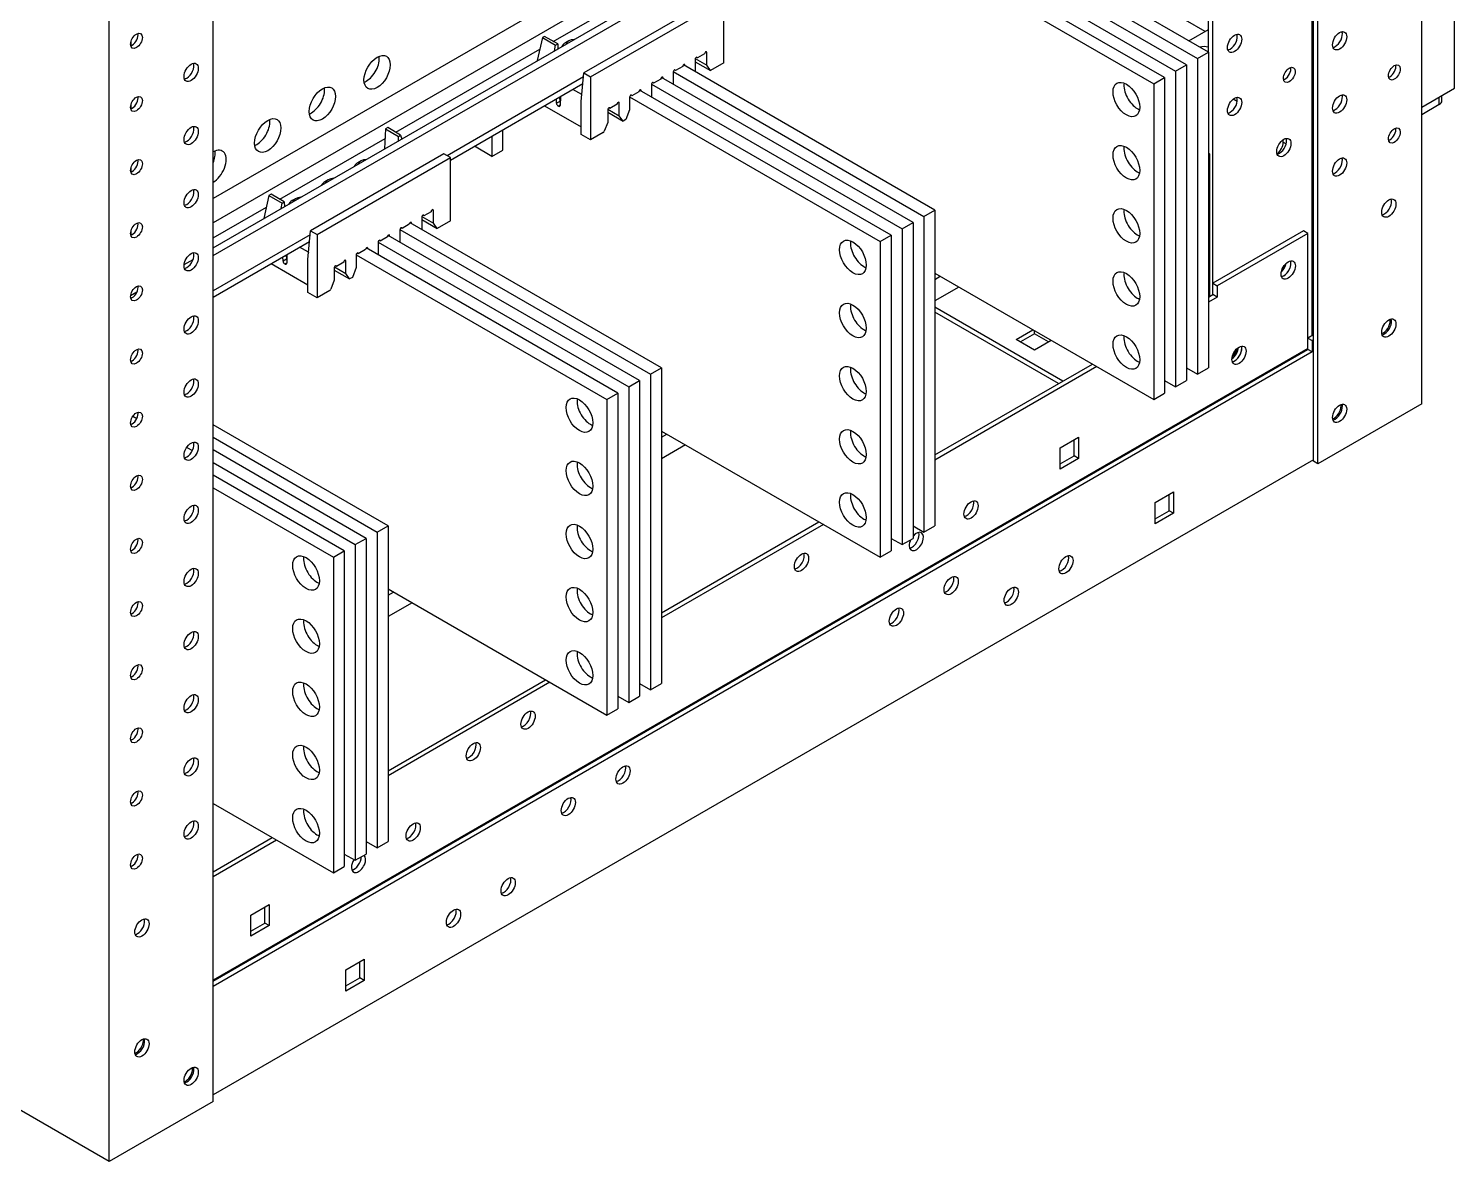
# Model space of a CAD drawing. Header units: millimetres. Extents: x -116965 to 323937, y 291661 to 566926.
# Drawn here: x -20291.6 to -20061.2, y 325105.5 to 325288.6 of the extents above; entities that cross this region are included whole.
import ezdxf

# ---------------------------------------------------------------- set-up
doc = ezdxf.new("R2010")
doc.units = ezdxf.units.MM
doc.layers.add('ALPHA', color=255, linetype='Continuous')

msp = doc.modelspace()

# ---------------------------------------------------------------- linework, layer by layer
at = {"layer": 'ALPHA'}
for p, q in [((-20066.474493, 325227.961634), (-20066.474493, 325697.447168)), ((-20083.975386, 325218.673986), (-20083.975386, 325688.15952)), ((-20083.268279, 325218.265737), (-20083.268279, 325687.751271)), ((-20261.812742, 325115.183044), (-20261.812742, 325584.668578)), ((-20278.606528, 325105.487147), (-20278.606528, 325574.972681)), ((-20084.152163, 325239.025163), (-20084.152163, 325505.876658)), ((-20100.945949, 325284.810209), (-20100.945949, 325443.210545)), ((-20100.238842, 325245.618373), (-20100.238842, 325443.618794)), ((-20061.171192, 325278.99267), (-20061.171192, 325357.784591)), ((-20138.422608, 325332.371134), (-20261.812742, 325261.131808)), ((-20261.812742, 325253.161051), (-20136.474866, 325325.552475)), ((-20143.901305, 325325.347534), (-20261.812742, 325257.245401)), ((-20261.812742, 325251.936073), (-20135.414004, 325324.940219)), ((-20143.239956, 325307.187424), (-20102.713716, 325283.789588)), ((-20100.945949, 325284.810209), (-20141.607234, 325308.286013)), ((-20101.476279, 325288.178257), (-20135.962413, 325308.088835)), ((-20146.774817, 325305.145793), (-20106.24925, 325281.748346)), ((-20104.481483, 325282.768967), (-20145.142095, 325306.244383)), ((-20150.309677, 325303.104163), (-20109.784784, 325279.707105)), ((-20108.017017, 325280.727726), (-20148.676956, 325304.202752)), ((-20206.820746, 325286.557416), (-20189.827799, 325296.372036)), ((-20180.306127, 325293.908412), (-20201.868776, 325281.454468)), ((-20200.807914, 325280.842213), (-20179.245265, 325293.296157)), ((-20179.245265, 325283.089949), (-20179.245265, 325293.296157)), ((-20104.127929, 325286.647326), (-20100.945949, 325288.484443)), ((-20275.070994, 325285.870307), (-20275.070994, 325286.553349)), ((-20208.588041, 325287.169206), (-20209.422624, 325283.446067)), ((-20208.234555, 325287.373369), (-20208.588041, 325287.169206)), ((-20208.588041, 325287.169206), (-20206.466317, 325285.944694)), ((-20206.112831, 325286.148857), (-20208.234555, 325287.373369)), ((-20206.600219, 325285.05016), (-20206.466317, 325285.944694)), ((-20206.466317, 325285.944694), (-20206.112831, 325286.148857)), ((-20206.112831, 325286.148857), (-20206.083337, 325285.348695)), ((-20204.310651, 325286.639066), (-20204.840981, 325286.33288)), ((-20096.396397, 325287.694875), (-20096.303113, 325287.641018)), ((-20232.271742, 325271.857679), (-20209.008416, 325285.293884)), ((-20183.893606, 325283.671192), (-20183.893606, 325281.669025)), ((-20183.872209, 325283.780905), (-20182.02013, 325282.712014)), ((-20183.54012, 325283.875355), (-20183.716897, 325283.977378)), ((-20182.373616, 325284.549093), (-20183.54012, 325283.875355)), ((-20182.196907, 325284.855279), (-20182.02013, 325284.753256)), ((-20182.02013, 325282.712014), (-20182.02013, 325284.753256)), ((-20102.713716, 325283.789588), (-20100.945949, 325284.810209)), ((-20102.713716, 325283.789588), (-20102.713716, 325232.758552)), ((-20100.945949, 325284.810209), (-20100.945949, 325233.779172)), ((-20209.422624, 325283.446067), (-20209.42365, 325283.41943)), ((-20209.400069, 325283.43305), (-20209.422624, 325283.446067)), ((-20202.314781, 325276.812892), (-20201.868776, 325281.454468)), ((-20201.868776, 325281.454468), (-20200.807914, 325280.842213)), ((-20187.428467, 325281.629562), (-20187.428467, 325279.627394)), ((-20187.425713, 325281.667046), (-20146.90789, 325258.27407)), ((-20187.074981, 325281.833725), (-20187.251758, 325281.935748)), ((-20185.908477, 325282.507463), (-20187.074981, 325281.833725)), ((-20145.140123, 325259.29469), (-20185.792992, 325282.765635)), ((-20185.731768, 325282.813649), (-20185.554991, 325282.711626)), ((-20185.554991, 325282.628225), (-20185.554991, 325282.711626)), ((-20183.893606, 325283.275482), (-20181.407875, 325281.84089)), ((-20181.407875, 325281.84089), (-20182.02013, 325282.712014)), ((-20179.245265, 325283.089949), (-20181.407875, 325281.84089)), ((-20106.24925, 325281.748346), (-20104.481483, 325282.768967)), ((-20106.24925, 325281.748346), (-20106.24925, 325230.71731)), ((-20104.481483, 325282.768967), (-20104.481483, 325231.737931)), ((-20201.93104, 325280.806484), (-20223.961857, 325268.082141)), ((-20223.431022, 325267.37426), (-20202.034248, 325279.732399)), ((-20200.807914, 325280.842213), (-20200.807914, 325270.636005)), ((-20190.963328, 325279.587932), (-20190.963328, 325277.585764)), ((-20190.960574, 325279.625416), (-20150.443424, 325256.232828)), ((-20190.609841, 325279.792095), (-20190.786618, 325279.894118)), ((-20189.443338, 325280.465833), (-20190.609841, 325279.792095)), ((-20148.675657, 325257.253449), (-20189.327852, 325280.724005)), ((-20189.266628, 325280.772019), (-20189.089851, 325280.669996)), ((-20189.089851, 325280.586595), (-20189.089851, 325280.669996)), ((-20109.784784, 325279.707105), (-20108.017017, 325280.727726)), ((-20109.784784, 325279.707105), (-20109.784784, 325228.676069)), ((-20108.017017, 325280.727726), (-20108.017017, 325229.696689)), ((-20066.474493, 325275.930808), (-20061.171192, 325278.99267)), ((-20206.300469, 325276.548069), (-20206.326465, 325277.253342)), ((-20205.77024, 325276.854313), (-20206.300469, 325276.548069)), ((-20205.796236, 325277.559587), (-20205.77024, 325276.854313)), ((-20205.782268, 325277.180624), (-20205.693679, 325277.129497)), ((-20205.678343, 325277.627679), (-20205.72178, 325276.216704)), ((-20202.209527, 325277.976658), (-20203.64237, 325278.803596)), ((-20202.314338, 325276.812636), (-20202.314781, 325276.812892)), ((-20202.314338, 325271.505409), (-20202.314338, 325276.812636)), ((-20202.202569, 325277.980677), (-20202.209527, 325277.976658)), ((-20196.336349, 325276.688759), (-20196.159573, 325276.586735)), ((-20196.159573, 325274.545494), (-20196.159573, 325276.586735)), ((-20194.498188, 325277.546301), (-20194.498188, 325275.50506)), ((-20194.495434, 325277.583785), (-20153.978958, 325254.191587)), ((-20194.144702, 325277.750465), (-20194.321479, 325277.852488)), ((-20192.978198, 325278.424202), (-20194.144702, 325277.750465)), ((-20152.211191, 325255.212208), (-20192.862713, 325278.682375)), ((-20192.801489, 325278.730389), (-20192.624712, 325278.628365)), ((-20192.624712, 325278.544965), (-20192.624712, 325278.628365)), ((-20096.286679, 325276.81295), (-20096.943161, 325277.19197)), ((-20063.646066, 325276.339057), (-20063.646066, 325277.563801)), ((-20063.206726, 325276.951429), (-20063.206726, 325277.817454)), ((-20275.070994, 325275.6641), (-20275.070994, 325276.347141)), ((-20208.238564, 325276.148971), (-20202.314338, 325272.72992)), ((-20206.035504, 325276.102263), (-20205.719688, 325276.284669)), ((-20205.986834, 325276.074174), (-20206.035504, 325276.102263)), ((-20205.721449, 325276.227453), (-20205.986834, 325276.074174)), ((-20198.033049, 325275.504671), (-20198.033049, 325273.46343)), ((-20198.033049, 325275.108961), (-20195.547317, 325273.67437)), ((-20198.011651, 325275.614385), (-20196.159573, 325274.545494)), ((-20197.679563, 325275.708834), (-20197.856339, 325275.810858)), ((-20196.513059, 325276.382572), (-20197.679563, 325275.708834)), ((-20195.547317, 325273.67437), (-20196.159573, 325274.545494)), ((-20194.498188, 325275.50506), (-20195.110444, 325273.926694)), ((-20063.646066, 325276.339057), (-20066.474493, 325274.706063)), ((-20233.935506, 325272.409718), (-20234.09788, 325269.16833)), ((-20233.58202, 325272.613881), (-20233.935506, 325272.409718)), ((-20233.935506, 325272.409718), (-20231.84968, 325271.205924)), ((-20231.496194, 325271.410087), (-20233.58202, 325272.613881)), ((-20214.966917, 325268.990587), (-20214.966917, 325272.262875)), ((-20198.033049, 325273.46343), (-20198.594283, 325272.016595)), ((-20195.110444, 325273.926694), (-20195.547317, 325273.67437)), ((-20251.006502, 325261.03704), (-20234.013556, 325270.851659)), ((-20231.84968, 325271.205924), (-20231.496194, 325271.410087)), ((-20231.827933, 325270.479384), (-20231.84968, 325271.205924)), ((-20231.496194, 325271.410087), (-20231.32548, 325270.769586)), ((-20216.734684, 325271.241865), (-20216.734684, 325267.969967)), ((-20200.807914, 325270.636005), (-20202.314338, 325271.505409)), ((-20198.747347, 325271.826128), (-20200.807914, 325270.636005)), ((-20088.836745, 325270.266363), (-20088.836745, 325270.67068)), ((-20088.836745, 325270.266363), (-20088.370367, 325269.997099)), ((-20224.491884, 325268.388035), (-20246.054533, 325255.934092)), ((-20244.993671, 325255.321836), (-20223.431022, 325267.77578)), ((-20223.431022, 325267.77578), (-20224.491884, 325268.388035)), ((-20223.431022, 325257.569572), (-20223.431022, 325267.77578)), ((-20216.734684, 325267.969967), (-20219.567692, 325269.605604)), ((-20216.734684, 325267.969967), (-20214.966917, 325268.990587)), ((-20100.769172, 325268.378215), (-20100.945949, 325268.480277)), ((-20100.769172, 325268.378215), (-20100.769172, 325245.312186)), ((-20275.070994, 325265.457892), (-20275.070994, 325266.140934)), ((-20237.891826, 325267.24358), (-20238.422156, 325266.937393)), ((-20243.194117, 325264.181134), (-20243.724447, 325263.874948)), ((-20252.773798, 325261.648829), (-20253.608381, 325257.92569)), ((-20252.420312, 325261.852992), (-20252.773798, 325261.648829)), ((-20252.773798, 325261.648829), (-20250.652074, 325260.424317)), ((-20250.298588, 325260.62848), (-20252.420312, 325261.852992)), ((-20250.652074, 325260.424317), (-20250.298588, 325260.62848)), ((-20250.298588, 325260.62848), (-20250.269094, 325259.828318)), ((-20248.496408, 325261.118689), (-20249.026738, 325260.812503)), ((-20261.812742, 325254.795678), (-20253.194172, 325259.773507)), ((-20250.785975, 325259.529783), (-20250.652074, 325260.424317)), ((-20228.079363, 325258.150815), (-20228.079363, 325256.148647)), ((-20228.057966, 325258.260529), (-20226.205887, 325257.191638)), ((-20227.725877, 325258.354978), (-20227.902654, 325258.457001)), ((-20226.559373, 325259.028716), (-20227.725877, 325258.354978)), ((-20226.382664, 325259.334902), (-20226.205887, 325259.232879)), ((-20226.205887, 325257.191638), (-20226.205887, 325259.232879)), ((-20146.90789, 325258.27407), (-20145.140123, 325259.29469)), ((-20146.90789, 325258.27407), (-20146.90789, 325207.243033)), ((-20145.140123, 325259.29469), (-20145.140123, 325208.263654)), ((-20275.070994, 325255.251685), (-20275.070994, 325255.934727)), ((-20253.608381, 325257.92569), (-20253.609406, 325257.899053)), ((-20253.585826, 325257.912673), (-20253.608381, 325257.92569)), ((-20246.500537, 325251.292515), (-20246.054533, 325255.934092)), ((-20246.054533, 325255.934092), (-20244.993671, 325255.321836)), ((-20231.614224, 325256.109185), (-20231.614224, 325254.107017)), ((-20231.61147, 325256.146668), (-20191.102064, 325232.758552)), ((-20231.260738, 325256.313348), (-20231.437514, 325256.415371)), ((-20230.094234, 325256.987086), (-20231.260738, 325256.313348)), ((-20189.334297, 325233.779172), (-20229.978749, 325257.245258)), ((-20229.917524, 325257.293272), (-20229.740748, 325257.191249)), ((-20229.740748, 325257.107848), (-20229.740748, 325257.191249)), ((-20228.079363, 325257.755105), (-20225.593631, 325256.320513)), ((-20225.593631, 325256.320513), (-20226.205887, 325257.191638)), ((-20223.431022, 325257.569572), (-20225.593631, 325256.320513)), ((-20150.443424, 325256.232828), (-20148.675657, 325257.253449)), ((-20150.443424, 325256.232828), (-20150.443424, 325205.201792)), ((-20148.675657, 325257.253449), (-20148.675657, 325206.222413)), ((-20085.566376, 325255.926642), (-20100.238842, 325247.45549)), ((-20084.85927, 325255.518394), (-20085.566376, 325255.926642)), ((-20246.116797, 325255.286107), (-20261.812742, 325246.220597)), ((-20261.812742, 325245.206122), (-20246.220005, 325254.212022)), ((-20244.993671, 325255.321836), (-20244.993671, 325245.115628)), ((-20235.149084, 325254.067555), (-20235.149084, 325252.065386)), ((-20235.14633, 325254.105038), (-20194.637597, 325230.71731)), ((-20234.795598, 325254.271718), (-20234.972375, 325254.373741)), ((-20233.629094, 325254.945456), (-20234.795598, 325254.271718)), ((-20192.86983, 325231.737931), (-20233.51361, 325255.203628)), ((-20233.452385, 325255.251642), (-20233.275608, 325255.149619)), ((-20233.275608, 325255.066217), (-20233.275608, 325255.149619)), ((-20153.978958, 325254.191587), (-20152.211191, 325255.212208)), ((-20153.978958, 325254.191587), (-20153.978958, 325203.160551)), ((-20152.211191, 325255.212208), (-20152.211191, 325204.181171)), ((-20084.85927, 325255.518394), (-20099.531735, 325247.047242)), ((-20084.85927, 325238.616915), (-20084.85927, 325255.518394)), ((-20266.485079, 325250.462448), (-20265.040878, 325251.296576)), ((-20250.486226, 325251.027692), (-20250.512222, 325251.732965)), ((-20249.955997, 325251.333937), (-20250.486226, 325251.027692)), ((-20249.981993, 325252.03921), (-20249.955997, 325251.333937)), ((-20249.968025, 325251.660248), (-20249.879436, 325251.60912)), ((-20249.864099, 325252.107302), (-20249.907537, 325250.696327)), ((-20246.395284, 325252.456281), (-20247.828127, 325253.283219)), ((-20246.500095, 325251.29226), (-20246.500537, 325251.292515)), ((-20246.500095, 325245.985032), (-20246.500095, 325251.29226)), ((-20246.388326, 325252.4603), (-20246.395284, 325252.456281)), ((-20238.683945, 325252.025925), (-20238.683945, 325249.984683)), ((-20238.681191, 325252.063408), (-20198.173131, 325228.676069)), ((-20238.330459, 325252.230088), (-20238.507235, 325252.332111)), ((-20237.163955, 325252.903826), (-20238.330459, 325252.230088)), ((-20196.405364, 325229.696689), (-20237.04847, 325253.161997)), ((-20236.987245, 325253.210012), (-20236.810469, 325253.107989)), ((-20236.810469, 325253.024587), (-20236.810469, 325253.107989)), ((-20252.424321, 325250.628594), (-20246.500095, 325247.209543)), ((-20250.221261, 325250.581886), (-20249.905444, 325250.764292)), ((-20250.172591, 325250.553797), (-20250.221261, 325250.581886)), ((-20249.907206, 325250.707076), (-20250.172591, 325250.553797)), ((-20242.218805, 325249.984294), (-20242.218805, 325247.943053)), ((-20242.218805, 325249.588584), (-20239.733073, 325248.153993)), ((-20242.197408, 325250.094008), (-20240.345329, 325249.025117)), ((-20241.865319, 325250.188458), (-20242.042096, 325250.290481)), ((-20240.698815, 325250.862195), (-20241.865319, 325250.188458)), ((-20240.522106, 325251.168382), (-20240.345329, 325251.066358)), ((-20240.345329, 325249.025117), (-20240.345329, 325251.066358)), ((-20239.733073, 325248.153993), (-20240.345329, 325249.025117)), ((-20238.683945, 325249.984683), (-20239.296201, 325248.406318)), ((-20145.140123, 325249.088483), (-20109.784784, 325228.676069)), ((-20088.419241, 325250.633523), (-20088.370367, 325250.605306)), ((-20242.218805, 325247.943053), (-20242.78004, 325246.496218)), ((-20239.296201, 325248.406318), (-20239.733073, 325248.153993)), ((-20145.140123, 325248.082793), (-20144.269335, 325248.585734)), ((-20141.265208, 325246.8513), (-20145.140123, 325244.613265)), ((-20100.238842, 325247.45549), (-20099.531735, 325247.047242)), ((-20100.238842, 325245.618373), (-20100.238842, 325247.45549)), ((-20099.531735, 325247.047242), (-20099.531735, 325245.210124)), ((-20275.127221, 325245.471005), (-20274.107903, 325246.059732)), ((-20244.993671, 325245.115628), (-20246.500095, 325245.985032)), ((-20242.933104, 325246.305751), (-20244.993671, 325245.115628)), ((-20100.945949, 325245.210124), (-20100.238842, 325245.618373)), ((-20099.531735, 325245.210124), (-20100.945949, 325244.393628)), ((-20099.531735, 325245.210124), (-20100.238842, 325245.618373)), ((-20124.457249, 325231.635869), (-20145.140123, 325243.577131)), ((-20125.164356, 325231.22762), (-20145.140123, 325242.760635)), ((-20132.023292, 325238.371966), (-20129.300931, 325239.943721)), ((-20129.053443, 325239.270112), (-20129.053443, 325239.800835)), ((-20129.053443, 325236.657323), (-20132.023292, 325238.371966)), ((-20129.053443, 325239.270112), (-20131.316185, 325237.963717)), ((-20126.790702, 325237.963717), (-20129.053443, 325239.270112)), ((-20126.331082, 325238.229079), (-20129.053443, 325236.657323)), ((-20083.975386, 325239.127225), (-20084.894625, 325238.596502)), ((-20084.894625, 325238.596502), (-20084.187518, 325238.188254)), ((-20084.894625, 325236.759385), (-20084.894625, 325238.596502)), ((-20083.975386, 325238.310728), (-20084.187518, 325238.188254)), ((-20084.187518, 325238.188254), (-20084.187518, 325236.351137)), ((-20084.894625, 325236.922684), (-20261.812742, 325134.778962)), ((-20261.812742, 325134.615663), (-20084.894625, 325236.759385)), ((-20084.187518, 325236.351137), (-20261.812742, 325133.799166)), ((-20084.187518, 325236.351137), (-20084.894625, 325236.759385)), ((-20191.102064, 325232.758552), (-20189.334297, 325233.779172)), ((-20189.334297, 325233.779172), (-20189.334297, 325182.748136)), ((-20145.140123, 325219.694606), (-20119.684279, 325234.391545)), ((-20118.977172, 325233.983296), (-20145.140123, 325218.87811)), ((-20104.481483, 325233.779172), (-20102.713716, 325232.758552)), ((-20102.713716, 325232.758552), (-20100.945949, 325233.779172)), ((-20194.637597, 325230.71731), (-20192.86983, 325231.737931)), ((-20194.637597, 325230.71731), (-20194.637597, 325179.686274)), ((-20192.86983, 325231.737931), (-20192.86983, 325180.706895)), ((-20191.102064, 325232.758552), (-20191.102064, 325181.727515)), ((-20108.017017, 325231.737931), (-20106.24925, 325230.71731)), ((-20106.24925, 325230.71731), (-20104.481483, 325231.737931)), ((-20198.173131, 325228.676069), (-20196.405364, 325229.696689)), ((-20198.173131, 325228.676069), (-20198.173131, 325177.645032)), ((-20196.405364, 325229.696689), (-20196.405364, 325178.665653)), ((-20109.784784, 325228.676069), (-20108.017017, 325229.696689)), ((-20274.76791, 325225.949531), (-20274.136641, 325225.585068)), ((-20066.474493, 325227.961634), (-20083.268279, 325218.265737)), ((-20233.52847, 325208.263654), (-20261.812742, 325224.593586)), ((-20189.334297, 325223.572965), (-20153.978958, 325203.160551)), ((-20261.812742, 325222.552344), (-20235.296237, 325207.243033)), ((-20189.334297, 325222.557554), (-20188.455092, 325223.065356)), ((-20185.450966, 325221.330923), (-20189.334297, 325219.088027)), ((-20124.881513, 325220.858114), (-20121.911665, 325222.572757)), ((-20122.618772, 325219.551719), (-20122.618772, 325222.164508)), ((-20121.911665, 325222.572757), (-20121.911665, 325219.143471)), ((-20266.067565, 325220.926385), (-20265.159316, 325220.402007)), ((-20237.064004, 325206.222413), (-20261.812742, 325220.511103)), ((-20124.881513, 325217.428828), (-20124.881513, 325220.858114)), ((-20124.881513, 325218.245325), (-20122.618772, 325219.551719)), ((-20121.911665, 325219.143471), (-20124.881513, 325217.428828)), ((-20121.911665, 325219.143471), (-20122.618772, 325219.551719)), ((-20083.975386, 325218.918935), (-20261.812742, 325116.244489)), ((-20261.812742, 325218.469861), (-20238.831771, 325205.201792)), ((-20083.268279, 325218.265737), (-20083.975386, 325218.673986)), ((-20240.599538, 325204.181171), (-20261.812742, 325216.42862)), ((-20261.812742, 325214.387378), (-20242.367305, 325203.160551)), ((-20109.537296, 325211.999126), (-20106.567448, 325213.713769)), ((-20107.274555, 325210.692731), (-20107.274555, 325213.305521)), ((-20106.567448, 325213.713769), (-20106.567448, 325210.284483)), ((-20109.537296, 325208.56984), (-20109.537296, 325211.999126)), ((-20109.537296, 325209.386337), (-20107.274555, 325210.692731)), ((-20106.567448, 325210.284483), (-20109.537296, 325208.56984)), ((-20106.567448, 325210.284483), (-20107.274555, 325210.692731)), ((-20235.296237, 325207.243033), (-20233.52847, 325208.263654)), ((-20233.52847, 325208.263654), (-20233.52847, 325157.232618)), ((-20189.334297, 325194.179088), (-20163.878452, 325208.876027)), ((-20163.171346, 325208.467778), (-20189.334297, 325193.362592)), ((-20148.675657, 325208.263654), (-20146.90789, 325207.243033)), ((-20146.90789, 325207.243033), (-20145.140123, 325208.263654)), ((-20238.831771, 325205.201792), (-20237.064004, 325206.222413)), ((-20238.831771, 325205.201792), (-20238.831771, 325154.170756)), ((-20237.064004, 325206.222413), (-20237.064004, 325155.191376)), ((-20235.296237, 325207.243033), (-20235.296237, 325156.211997)), ((-20152.211191, 325206.222413), (-20150.443424, 325205.201792)), ((-20150.443424, 325205.201792), (-20148.675657, 325206.222413)), ((-20242.367305, 325203.160551), (-20240.599538, 325204.181171)), ((-20242.367305, 325203.160551), (-20242.367305, 325152.129514)), ((-20240.599538, 325204.181171), (-20240.599538, 325153.150135)), ((-20153.978958, 325203.160551), (-20152.211191, 325204.181171)), ((-20233.52847, 325198.057447), (-20198.173131, 325177.645032)), ((-20233.52847, 325197.032316), (-20232.64085, 325197.544979)), ((-20229.636723, 325195.810546), (-20233.52847, 325193.562789)), ((-20233.52847, 325168.66357), (-20208.072626, 325183.360508)), ((-20207.36552, 325182.95226), (-20233.52847, 325167.847073)), ((-20192.86983, 325182.748136), (-20191.102064, 325181.727515)), ((-20191.102064, 325181.727515), (-20189.334297, 325182.748136)), ((-20196.405364, 325180.706895), (-20194.637597, 325179.686274)), ((-20194.637597, 325179.686274), (-20192.86983, 325180.706895)), ((-20198.173131, 325177.645032), (-20196.405364, 325178.665653)), ((-20261.812742, 325163.356342), (-20242.367305, 325152.129514)), ((-20261.812742, 325152.333638), (-20252.2668, 325157.84499)), ((-20251.559693, 325157.436742), (-20261.812742, 325151.517142)), ((-20237.064004, 325157.232618), (-20235.296237, 325156.211997)), ((-20235.296237, 325156.211997), (-20233.52847, 325157.232618)), ((-20240.599538, 325155.191376), (-20238.831771, 325154.170756)), ((-20238.831771, 325154.170756), (-20237.064004, 325155.191376)), ((-20242.367305, 325152.129514), (-20240.599538, 325153.150135)), ((-20255.696268, 325145.33218), (-20252.72642, 325147.046823)), ((-20255.696268, 325141.902895), (-20255.696268, 325145.33218)), ((-20253.433526, 325144.025786), (-20253.433526, 325146.638575)), ((-20252.72642, 325147.046823), (-20252.72642, 325143.617537)), ((-20255.696268, 325142.719391), (-20253.433526, 325144.025786)), ((-20252.72642, 325143.617537), (-20255.696268, 325141.902895)), ((-20252.72642, 325143.617537), (-20253.433526, 325144.025786)), ((-20240.352051, 325136.473192), (-20237.382202, 325138.187835)), ((-20240.352051, 325133.043907), (-20240.352051, 325136.473192)), ((-20238.089309, 325135.166798), (-20238.089309, 325137.779587)), ((-20237.382202, 325138.187835), (-20237.382202, 325134.758549)), ((-20240.352051, 325133.860403), (-20238.089309, 325135.166798)), ((-20237.382202, 325134.758549), (-20240.352051, 325133.043907)), ((-20237.382202, 325134.758549), (-20238.089309, 325135.166798)), ((-20278.606528, 325105.487147), (-20296.284197, 325115.693354)), ((-20261.812742, 325115.183044), (-20278.606528, 325105.487147))]:
    msp.add_line(p, q, dxfattribs=at)
for centre, major_axis, ratio, start_param, end_param in [((-20079.732746, 325286.647326), (0.8125, 1.407291), 0.5773502692, 2.3561944902, 8.6393797974), ((-20080.439852, 325287.055574), (0.8125, 1.407291), 0.5773502692, 3.926990817, 5.8329886172), ((-20274.18711, 325286.647326), (0.675, 1.169134), 0.5773502692, 2.3561944902, 8.6393797974), ((-20274.894217, 325287.055574), (0.675, 1.169134), 0.5773502692, 3.692878252, 3.926990817), ((-20274.894217, 325287.055574), (0.675, 1.169134), 0.5773502692, 3.926990817, 5.7318997087), ((-20203.285346, 325285.434734), (-2.2, 0), 0.5773502692, 5.4977871438, 6.0497610457), ((-20203.285346, 325286.047106), (-1.45, 0), 0.5773502692, 4.8137795768, 6.1821755907), ((-20096.703308, 325286.239078), (0.8125, 1.407291), 0.5773502692, 2.3561944902, 8.6393797974), ((-20097.410415, 325286.647326), (0.8125, 1.407291), 0.5773502692, 3.926990817, 5.8329886172), ((-20235.296237, 325281.544222), (1.5, 2.598076), 0.5773502692, 2.3561944902, 8.6393797974), ((-20237.064004, 325282.564843), (1.5, 2.598076), 0.5773502692, 3.926990817, 5.6530480611), ((-20183.716863, 325283.773273), (0.124964, 0.216527), 0.5772403082, 5.4976919419, 8.6392845955), ((-20182.196873, 325284.651174), (0.124964, 0.216527), 0.5772403082, 5.4976919419, 8.6392845955), ((-20101.653056, 325284.810209), (-1.55, 0), 0.5773502692, 4.2386710647, 5.1693325259), ((-20097.410415, 325286.647326), (0.8125, 1.407291), 0.5773502692, 3.5917893435, 3.926990817), ((-20080.439852, 325287.055574), (0.8125, 1.407291), 0.5773502692, 3.5917893435, 3.926990817), ((-20265.348276, 325281.544222), (0.8125, 1.407291), 0.5773502692, 2.3561944902, 8.6393797974), ((-20266.055382, 325281.952471), (0.8125, 1.407291), 0.5773502692, 3.926990817, 5.8329886172), ((-20187.251724, 325281.731643), (0.124964, 0.216527), 0.5772403082, 5.4976919419, 8.6392845955), ((-20185.731734, 325282.609544), (0.124964, 0.216527), 0.5772403082, 5.4976919419, 8.6392845955), ((-20087.864473, 325281.135974), (0.675, 1.169134), 0.5773502692, 2.3561944902, 8.6393797974), ((-20088.57158, 325281.544222), (0.675, 1.169134), 0.5773502692, 3.926990817, 5.7318997087), ((-20070.893911, 325281.544222), (0.675, 1.169134), 0.5773502692, 2.3561944902, 8.6393797974), ((-20071.601018, 325281.952471), (0.675, 1.169134), 0.5773502692, 3.926990817, 5.7318997087), ((-20266.055382, 325281.952471), (0.8125, 1.407291), 0.5773502692, 3.5917893435, 3.926990817), ((-20244.135072, 325276.441119), (1.5, 2.598076), 0.5773502692, 2.3561944902, 8.6393797974), ((-20245.902839, 325277.461739), (1.5, 2.598076), 0.5773502692, 3.926990817, 5.6530480611), ((-20237.064004, 325282.564843), (1.5, 2.598076), 0.5773502692, 3.7717298997, 3.926990817), ((-20190.786585, 325279.690013), (0.124964, 0.216527), 0.5772403082, 5.4976919419, 8.6392845955), ((-20189.266594, 325280.567914), (0.124964, 0.216527), 0.5772403082, 5.4976919419, 8.6392845955), ((-20114.204201, 325277.155553), (-1.525, 2.641377), 0.5773502692, 0.7853981634, 7.0685834706), ((-20112.436434, 325278.176174), (-1.525, 2.641377), 0.5773502692, 0.6182324985, 2.3561944902), ((-20088.57158, 325281.544222), (0.675, 1.169134), 0.5773502692, 3.692878252, 3.926990817), ((-20071.601018, 325281.952471), (0.675, 1.169134), 0.5773502692, 3.692878252, 3.926990817), ((-20274.18711, 325276.441119), (0.675, 1.169134), 0.5773502692, 2.3561944902, 8.6393797974), ((-20274.894217, 325276.849367), (0.675, 1.169134), 0.5773502692, 3.926990817, 5.7318997087), ((-20205.505275, 325276.714694), (-0.187554, 0.324729), 0.5774602093, 0.8287538207, 1.4809048904), ((-20202.209527, 325279.201403), (-0.750214, 1.298914), 0.5774602093, 2.3560992521, 2.3619701738), ((-20196.336316, 325276.484654), (0.124964, 0.216527), 0.5772403082, 5.4976919419, 8.6392845955), ((-20194.321445, 325277.648383), (0.124964, 0.216527), 0.5772403082, 5.4976919419, 8.6392845955), ((-20192.801455, 325278.526284), (0.124964, 0.216527), 0.5772403082, 5.4976919419, 8.6392845955), ((-20096.703308, 325276.03287), (0.8125, 1.407291), 0.5773502692, 2.3561944902, 8.6393797974), ((-20097.410415, 325276.441119), (0.8125, 1.407291), 0.5773502692, 3.926990817, 5.8329886172), ((-20079.732746, 325276.441119), (0.8125, 1.407291), 0.5773502692, 2.3561944902, 8.6393797974), ((-20080.439852, 325276.849367), (0.8125, 1.407291), 0.5773502692, 3.926990817, 5.8329886172), ((-20064.706726, 325276.951429), (-1.5, 0), 0.5773502692, 2.3561944902, 3.1415926536), ((-20274.894217, 325276.849367), (0.675, 1.169134), 0.5773502692, 3.692878252, 3.926990817), ((-20252.973907, 325271.338015), (1.5, 2.598076), 0.5773502692, 2.3561944902, 8.6393797974), ((-20245.902839, 325277.461739), (1.5, 2.598076), 0.5773502692, 3.7717298997, 3.926990817), ((-20206.035504, 325276.408449), (-0.187554, 0.324729), 0.5774602093, 0.8287538207, 2.3560992521), ((-20205.986834, 325276.38036), (-0.187554, 0.324729), 0.5774602093, 2.3560992521, 3.8919889938), ((-20197.856306, 325275.606753), (0.124964, 0.216527), 0.5772403082, 5.4976919419, 8.6392845955), ((-20112.436434, 325278.176174), (-1.525, 2.641377), 0.5773502692, 2.3561944902, 2.5233601551), ((-20097.410415, 325276.441119), (0.8125, 1.407291), 0.5773502692, 3.5917893435, 3.926990817), ((-20080.439852, 325276.849367), (0.8125, 1.407291), 0.5773502692, 3.5917893435, 3.926990817), ((-20265.348276, 325271.338015), (0.8125, 1.407291), 0.5773502692, 2.3561944902, 8.6393797974), ((-20266.055382, 325271.746263), (0.8125, 1.407291), 0.5773502692, 3.926990817, 5.8329886172), ((-20254.741674, 325272.358636), (1.5, 2.598076), 0.5773502692, 3.926990817, 5.6530480611), ((-20198.747347, 325272.030252), (0.124964, 0.216527), 0.5772403082, 3.9268956151, 4.9740931663), ((-20070.893911, 325271.338015), (0.675, 1.169134), 0.5773502692, 2.3561944902, 8.6393797974), ((-20071.601018, 325271.746263), (0.675, 1.169134), 0.5773502692, 3.926990817, 5.7318997087), ((-20266.055382, 325271.746263), (0.8125, 1.407291), 0.5773502692, 3.5917893435, 3.926990817), ((-20254.741674, 325272.358636), (1.5, 2.598076), 0.5773502692, 3.7717298997, 3.926990817), ((-20114.204201, 325266.949346), (-1.525, 2.641377), 0.5773502692, 0.7853981634, 7.0685834706), ((-20088.748357, 325269.398836), (0.8125, 1.407291), 0.5773502692, 2.3561944902, 8.6393797974), ((-20089.985794, 325269.60296), (0.8125, 1.407291), 0.5773502692, 4.0503176479, 5.4977871438), ((-20089.455464, 325269.807084), (0.8125, 1.407291), 0.5773502692, 3.926990817, 5.8329886172), ((-20071.601018, 325271.746263), (0.675, 1.169134), 0.5773502692, 3.692878252, 3.926990817), ((-20274.18711, 325266.234911), (0.675, 1.169134), 0.5773502692, 2.3561944902, 8.6393797974), ((-20274.894217, 325266.64316), (0.675, 1.169134), 0.5773502692, 3.926990817, 5.7318997087), ((-20261.812742, 325266.234911), (1.5, 2.598076), 0.5773502692, 3.926990817, 7.0685834706), ((-20263.580509, 325267.255532), (1.5, 2.598076), 0.5773502692, 4.9121016003, 5.6530480611), ((-20236.866521, 325266.65162), (-1.45, 0), 0.5773502692, 4.8137795768, 6.1821755907), ((-20112.436434, 325267.969967), (-1.525, 2.641377), 0.5773502692, 0.6182324985, 2.3561944902), ((-20089.455464, 325269.807084), (0.8125, 1.407291), 0.5773502692, 3.5917893435, 3.926990817), ((-20079.732746, 325266.234911), (0.8125, 1.407291), 0.5773502692, 2.3561944902, 8.6393797974), ((-20080.439852, 325266.64316), (0.8125, 1.407291), 0.5773502692, 3.926990817, 5.8329886172), ((-20274.894217, 325266.64316), (0.675, 1.169134), 0.5773502692, 3.692878252, 3.926990817), ((-20236.866521, 325266.039247), (-2.2, 0), 0.5773502692, 5.4977871438, 6.0497610457), ((-20112.436434, 325267.969967), (-1.525, 2.641377), 0.5773502692, 2.3561944902, 2.5233601551), ((-20080.439852, 325266.64316), (0.8125, 1.407291), 0.5773502692, 3.5917893435, 3.926990817), ((-20265.348276, 325261.131808), (0.8125, 1.407291), 0.5773502692, 2.3561944902, 8.6393797974), ((-20242.168812, 325262.976802), (-2.2, 0), 0.5773502692, 5.4977871438, 6.0497610457), ((-20242.168812, 325263.589174), (-1.45, 0), 0.5773502692, 4.8137795768, 6.1821755907), ((-20266.055382, 325261.540056), (0.8125, 1.407291), 0.5773502692, 3.926990817, 5.8329886172), ((-20247.471103, 325259.914357), (-2.2, 0), 0.5773502692, 5.4977871438, 6.0497610457), ((-20247.471103, 325260.526729), (-1.45, 0), 0.5773502692, 4.8137795768, 6.1821755907), ((-20071.777794, 325259.600877), (0.8125, 1.407291), 0.5773502692, 2.3561944902, 8.6393797974), ((-20072.484901, 325260.009125), (0.8125, 1.407291), 0.5773502692, 3.926990817, 5.8329886172), ((-20266.055382, 325261.540056), (0.8125, 1.407291), 0.5773502692, 3.5917893435, 3.926990817), ((-20227.90262, 325258.252897), (0.124964, 0.216527), 0.5772403082, 5.4976919419, 8.6392845955), ((-20226.38263, 325259.130798), (0.124964, 0.216527), 0.5772403082, 5.4976919419, 8.6392845955), ((-20114.204201, 325256.743139), (-1.525, 2.641377), 0.5773502692, 0.7853981634, 7.0685834706), ((-20112.436434, 325257.763759), (-1.525, 2.641377), 0.5773502692, 0.6182324985, 2.3561944902), ((-20072.484901, 325260.009125), (0.8125, 1.407291), 0.5773502692, 3.5917893435, 3.926990817), ((-20274.18711, 325256.028704), (0.675, 1.169134), 0.5773502692, 2.3561944902, 8.6393797974), ((-20274.894217, 325256.436952), (0.675, 1.169134), 0.5773502692, 3.926990817, 5.7318997087), ((-20231.437481, 325256.211266), (0.124964, 0.216527), 0.5772403082, 5.4976919419, 8.6392845955), ((-20229.917491, 325257.089167), (0.124964, 0.216527), 0.5772403082, 5.4976919419, 8.6392845955), ((-20274.894217, 325256.436952), (0.675, 1.169134), 0.5773502692, 3.692878252, 3.926990817), ((-20234.972341, 325254.169636), (0.124964, 0.216527), 0.5772403082, 5.4976919419, 8.6392845955), ((-20233.452351, 325255.047537), (0.124964, 0.216527), 0.5772403082, 5.4976919419, 8.6392845955), ((-20158.398375, 325251.640035), (-1.525, 2.641377), 0.5773502692, 0.7853981634, 7.0685834706), ((-20156.630608, 325252.660656), (-1.525, 2.641377), 0.5773502692, 0.6182324985, 2.3561944902), ((-20112.436434, 325257.763759), (-1.525, 2.641377), 0.5773502692, 2.3561944902, 2.5233601551), ((-20265.348276, 325250.9256), (0.8125, 1.407291), 0.5773502692, 2.3561944902, 8.6393797974), ((-20266.055382, 325251.333849), (0.8125, 1.407291), 0.5773502692, 3.926990817, 5.8329886172), ((-20249.691032, 325251.194317), (-0.187554, 0.324729), 0.5774602093, 0.8287538207, 1.4809048904), ((-20246.395284, 325253.681026), (-0.750214, 1.298914), 0.5774602093, 2.3560992521, 2.3619701738), ((-20240.522072, 325250.964277), (0.124964, 0.216527), 0.5772403082, 5.4976919419, 8.6392845955), ((-20238.507202, 325252.128006), (0.124964, 0.216527), 0.5772403082, 5.4976919419, 8.6392845955), ((-20236.987212, 325253.005907), (0.124964, 0.216527), 0.5772403082, 5.4976919419, 8.6392845955), ((-20088.04125, 325249.598794), (0.8125, 1.407291), 0.5773502692, 2.3561944902, 8.6393797974), ((-20266.055382, 325251.333849), (0.8125, 1.407291), 0.5773502692, 3.5917893435, 3.926990817), ((-20250.221261, 325250.888072), (-0.187554, 0.324729), 0.5774602093, 0.8287538207, 2.3560992521), ((-20250.172591, 325250.859984), (-0.187554, 0.324729), 0.5774602093, 2.3560992521, 3.8919889938), ((-20242.042062, 325250.086376), (0.124964, 0.216527), 0.5772403082, 5.4976919419, 8.6392845955), ((-20156.630608, 325252.660656), (-1.525, 2.641377), 0.5773502692, 2.3561944902, 2.5233601551), ((-20114.204201, 325246.536931), (-1.525, 2.641377), 0.5773502692, 0.7853981634, 7.0685834706), ((-20112.436434, 325247.557552), (-1.525, 2.641377), 0.5773502692, 0.6182324985, 2.3561944902), ((-20089.455464, 325250.41529), (0.8125, 1.407291), 0.5773502692, 4.1973738484, 5.2274041124), ((-20088.748357, 325250.007042), (0.8125, 1.407291), 0.5773502692, 3.5917893435, 5.8329886172), ((-20088.748357, 325250.007042), (0.8125, 1.407291), 0.5773502692, 3.926990817, 5.8329886172), ((-20274.18711, 325245.822497), (0.675, 1.169134), 0.5773502692, 2.3561944902, 8.6393797974), ((-20274.894217, 325246.230745), (0.675, 1.169134), 0.5773502692, 3.926990817, 5.7318997087), ((-20088.748357, 325250.007042), (0.8125, 1.407291), 0.5773502692, 3.5917893435, 3.926990817), ((-20274.894217, 325246.230745), (0.675, 1.169134), 0.5773502692, 3.692878252, 3.926990817), ((-20242.933104, 325246.509875), (0.124964, 0.216527), 0.5772403082, 3.9268956151, 4.9740931663), ((-20158.398375, 325241.433828), (-1.525, 2.641377), 0.5773502692, 0.7853981634, 7.0685834706), ((-20112.436434, 325247.557552), (-1.525, 2.641377), 0.5773502692, 2.3561944902, 2.5233601551), ((-20265.348276, 325240.719393), (0.8125, 1.407291), 0.5773502692, 2.3561944902, 8.6393797974), ((-20266.055382, 325241.127642), (0.8125, 1.407291), 0.5773502692, 3.926990817, 5.8329886172), ((-20156.630608, 325242.454448), (-1.525, 2.641377), 0.5773502692, 0.6182324985, 2.3561944902), ((-20266.055382, 325241.127642), (0.8125, 1.407291), 0.5773502692, 3.5917893435, 3.926990817), ((-20156.630608, 325242.454448), (-1.525, 2.641377), 0.5773502692, 2.3561944902, 2.5233601551), ((-20071.777794, 325240.209083), (0.8125, 1.407291), 0.5773502692, 2.3561944902, 8.6393797974), ((-20072.697033, 325240.739806), (0.8125, 1.407291), 0.5773502692, 3.7428568703, 5.4977871438), ((-20072.484901, 325240.617331), (0.8125, 1.407291), 0.5773502692, 3.926990817, 5.8329886172), ((-20072.697033, 325240.739806), (0.8125, 1.407291), 0.5773502692, 5.4977871438, 5.6819210905), ((-20114.204201, 325236.330724), (-1.525, 2.641377), 0.5773502692, 0.7853981634, 7.0685834706), ((-20112.436434, 325237.351345), (-1.525, 2.641377), 0.5773502692, 0.6182324985, 2.3561944902), ((-20095.996201, 325235.820414), (0.8125, 1.407291), 0.5773502692, 2.3561944902, 8.6393797974), ((-20072.484901, 325240.617331), (0.8125, 1.407291), 0.5773502692, 3.5917893435, 3.926990817), ((-20274.18711, 325235.61629), (0.675, 1.169134), 0.5773502692, 2.3561944902, 8.6393797974), ((-20274.894217, 325236.024538), (0.675, 1.169134), 0.5773502692, 3.926990817, 5.7318997087), ((-20097.233638, 325236.534848), (0.8125, 1.407291), 0.5773502692, 4.0072162581, 5.4175617027), ((-20097.410415, 325236.63691), (0.8125, 1.407291), 0.5773502692, 4.1973738484, 5.2274041124), ((-20096.703308, 325236.228662), (0.8125, 1.407291), 0.5773502692, 3.5917893435, 5.8329886172), ((-20096.703308, 325236.228662), (0.8125, 1.407291), 0.5773502692, 3.926990817, 5.8329886172), ((-20274.894217, 325236.024538), (0.675, 1.169134), 0.5773502692, 3.692878252, 3.926990817), ((-20158.398375, 325231.22762), (-1.525, 2.641377), 0.5773502692, 0.7853981634, 7.0685834706), ((-20156.630608, 325232.248241), (-1.525, 2.641377), 0.5773502692, 0.6182324985, 2.3561944902), ((-20112.436434, 325237.351345), (-1.525, 2.641377), 0.5773502692, 2.3561944902, 2.5233601551), ((-20096.703308, 325236.228662), (0.8125, 1.407291), 0.5773502692, 3.5917893435, 3.926990817), ((-20265.348276, 325230.513186), (0.8125, 1.407291), 0.5773502692, 2.3561944902, 8.6393797974), ((-20266.055382, 325230.921434), (0.8125, 1.407291), 0.5773502692, 3.926990817, 5.8329886172), ((-20266.055382, 325230.921434), (0.8125, 1.407291), 0.5773502692, 3.5917893435, 3.926990817), ((-20202.592549, 325226.124517), (-1.525, 2.641377), 0.5773502692, 0.7853981634, 7.0685834706), ((-20200.824782, 325227.145138), (-1.525, 2.641377), 0.5773502692, 0.6182324985, 2.3561944902), ((-20156.630608, 325232.248241), (-1.525, 2.641377), 0.5773502692, 2.3561944902, 2.5233601551), ((-20274.18711, 325225.410082), (0.675, 1.169134), 0.5773502692, 2.3561944902, 8.6393797974), ((-20274.894217, 325225.818331), (0.675, 1.169134), 0.5773502692, 3.926990817, 5.7318997087), ((-20079.732746, 325226.430703), (0.8125, 1.407291), 0.5773502692, 2.3561944902, 8.6393797974), ((-20080.651984, 325226.961426), (0.8125, 1.407291), 0.5773502692, 3.7428568703, 5.4977871438), ((-20080.439852, 325226.838951), (0.8125, 1.407291), 0.5773502692, 3.926990817, 5.8329886172), ((-20080.651984, 325226.961426), (0.8125, 1.407291), 0.5773502692, 5.4977871438, 5.6819210905), ((-20274.894217, 325225.818331), (0.675, 1.169134), 0.5773502692, 3.692878252, 3.926990817), ((-20200.824782, 325227.145138), (-1.525, 2.641377), 0.5773502692, 2.3561944902, 2.5233601551), ((-20158.398375, 325221.021413), (-1.525, 2.641377), 0.5773502692, 0.7853981634, 7.0685834706), ((-20156.630608, 325222.042034), (-1.525, 2.641377), 0.5773502692, 0.6182324985, 2.3561944902), ((-20080.439852, 325226.838951), (0.8125, 1.407291), 0.5773502692, 3.5917893435, 3.926990817), ((-20265.348276, 325220.306979), (0.8125, 1.407291), 0.5773502692, 2.3561944902, 8.6393797974), ((-20266.055382, 325220.715227), (0.8125, 1.407291), 0.5773502692, 3.926990817, 5.8329886172), ((-20266.055382, 325220.715227), (0.8125, 1.407291), 0.5773502692, 3.5917893435, 3.926990817), ((-20202.592549, 325215.91831), (-1.525, 2.641377), 0.5773502692, 0.7853981634, 7.0685834706), ((-20156.630608, 325222.042034), (-1.525, 2.641377), 0.5773502692, 2.3561944902, 2.5233601551), ((-20200.824782, 325216.93893), (-1.525, 2.641377), 0.5773502692, 0.6182324985, 2.3561944902), ((-20274.18711, 325215.203875), (0.675, 1.169134), 0.5773502692, 2.3561944902, 8.6393797974), ((-20274.894217, 325215.612123), (0.675, 1.169134), 0.5773502692, 3.692878252, 3.926990817), ((-20274.894217, 325215.612123), (0.675, 1.169134), 0.5773502692, 3.926990817, 5.7318997087), ((-20200.824782, 325216.93893), (-1.525, 2.641377), 0.5773502692, 2.3561944902, 2.5233601551), ((-20158.398375, 325210.815206), (-1.525, 2.641377), 0.5773502692, 0.7853981634, 7.0685834706), ((-20156.630608, 325211.835827), (-1.525, 2.641377), 0.5773502692, 0.6182324985, 2.3561944902), ((-20139.306492, 325210.815206), (0.8125, 1.407291), 0.5773502692, 2.3561944902, 8.6393797974), ((-20140.013599, 325211.223454), (0.8125, 1.407291), 0.5773502692, 3.5917893435, 5.8329886172), ((-20265.348276, 325210.100771), (0.8125, 1.407291), 0.5773502692, 2.3561944902, 8.6393797974), ((-20266.055382, 325210.50902), (0.8125, 1.407291), 0.5773502692, 3.926990817, 5.8329886172), ((-20266.055382, 325210.50902), (0.8125, 1.407291), 0.5773502692, 3.5917893435, 3.926990817), ((-20202.592549, 325205.712102), (-1.525, 2.641377), 0.5773502692, 0.7853981634, 7.0685834706), ((-20200.824782, 325206.732723), (-1.525, 2.641377), 0.5773502692, 0.6182324985, 2.3561944902), ((-20156.630608, 325211.835827), (-1.525, 2.641377), 0.5773502692, 2.3561944902, 2.5233601551), ((-20274.18711, 325204.997668), (0.675, 1.169134), 0.5773502692, 2.3561944902, 8.6393797974), ((-20274.894217, 325205.405916), (0.675, 1.169134), 0.5773502692, 3.926990817, 5.7318997087), ((-20148.145327, 325205.712102), (0.8125, 1.407291), 0.5773502692, 2.3561944902, 7.5483121082), ((-20148.145327, 325205.712102), (0.8125, 1.407291), 0.5773502692, 1.6933206666, 2.3561944902), ((-20148.852433, 325206.120351), (0.8125, 1.407291), 0.5773502692, 3.5917893435, 5.8329886172), ((-20274.894217, 325205.405916), (0.675, 1.169134), 0.5773502692, 3.692878252, 3.926990817), ((-20246.786723, 325200.608999), (-1.525, 2.641377), 0.5773502692, 0.7853981634, 7.0685834706), ((-20245.018956, 325201.629619), (-1.525, 2.641377), 0.5773502692, 0.6182324985, 2.3561944902), ((-20200.824782, 325206.732723), (-1.525, 2.641377), 0.5773502692, 2.3561944902, 2.5233601551), ((-20166.70688, 325202.344054), (0.8125, 1.407291), 0.5773502692, 2.3561944902, 8.6393797974), ((-20167.413986, 325202.752302), (0.8125, 1.407291), 0.5773502692, 3.5917893435, 5.8329886172), ((-20123.962275, 325201.956218), (0.8125, 1.407291), 0.5773502692, 2.3561944902, 8.6393797974), ((-20124.669381, 325202.364466), (0.8125, 1.407291), 0.5773502692, 3.5917893435, 5.8329886172), ((-20265.348276, 325199.894564), (0.8125, 1.407291), 0.5773502692, 2.3561944902, 8.6393797974), ((-20266.055382, 325200.302812), (0.8125, 1.407291), 0.5773502692, 3.926990817, 5.8329886172), ((-20266.055382, 325200.302812), (0.8125, 1.407291), 0.5773502692, 3.5917893435, 3.926990817), ((-20245.018956, 325201.629619), (-1.525, 2.641377), 0.5773502692, 2.3561944902, 2.5233601551), ((-20202.592549, 325195.505895), (-1.525, 2.641377), 0.5773502692, 0.7853981634, 7.0685834706), ((-20142.523828, 325198.58817), (0.8125, 1.407291), 0.5773502692, 2.3561944902, 8.6393797974), ((-20143.230934, 325198.996418), (0.8125, 1.407291), 0.5773502692, 3.5917893435, 5.8329886172), ((-20132.801109, 325196.853114), (0.8125, 1.407291), 0.5773502692, 2.3561944902, 8.6393797974), ((-20133.508216, 325197.261363), (0.8125, 1.407291), 0.5773502692, 3.5917893435, 5.8329886172), ((-20274.18711, 325194.791461), (0.675, 1.169134), 0.5773502692, 2.3561944902, 8.6393797974), ((-20274.894217, 325195.199709), (0.675, 1.169134), 0.5773502692, 3.926990817, 5.7318997087), ((-20200.824782, 325196.526516), (-1.525, 2.641377), 0.5773502692, 0.6182324985, 2.3561944902), ((-20274.894217, 325195.199709), (0.675, 1.169134), 0.5773502692, 3.692878252, 3.926990817), ((-20200.824782, 325196.526516), (-1.525, 2.641377), 0.5773502692, 2.3561944902, 2.5233601551), ((-20151.362662, 325193.485066), (0.8125, 1.407291), 0.5773502692, 2.3561944902, 8.6393797974), ((-20152.069769, 325193.893314), (0.8125, 1.407291), 0.5773502692, 3.5917893435, 5.8329886172), ((-20265.348276, 325189.688357), (0.8125, 1.407291), 0.5773502692, 2.3561944902, 8.6393797974), ((-20246.786723, 325190.402791), (-1.525, 2.641377), 0.5773502692, 0.7853981634, 7.0685834706), ((-20245.018956, 325191.423412), (-1.525, 2.641377), 0.5773502692, 0.6182324985, 2.3561944902), ((-20266.055382, 325190.096605), (0.8125, 1.407291), 0.5773502692, 3.926990817, 5.8329886172), ((-20266.055382, 325190.096605), (0.8125, 1.407291), 0.5773502692, 3.5917893435, 3.926990817), ((-20245.018956, 325191.423412), (-1.525, 2.641377), 0.5773502692, 2.3561944902, 2.5233601551), ((-20202.592549, 325185.299688), (-1.525, 2.641377), 0.5773502692, 0.7853981634, 7.0685834706), ((-20200.824782, 325186.320309), (-1.525, 2.641377), 0.5773502692, 0.6182324985, 2.3561944902), ((-20274.18711, 325184.585253), (0.675, 1.169134), 0.5773502692, 2.3561944902, 8.6393797974), ((-20274.894217, 325184.993502), (0.675, 1.169134), 0.5773502692, 3.926990817, 5.7318997087), ((-20274.894217, 325184.993502), (0.675, 1.169134), 0.5773502692, 3.692878252, 3.926990817), ((-20246.786723, 325180.196584), (-1.525, 2.641377), 0.5773502692, 0.7853981634, 7.0685834706), ((-20245.018956, 325181.217205), (-1.525, 2.641377), 0.5773502692, 0.6182324985, 2.3561944902), ((-20200.824782, 325186.320309), (-1.525, 2.641377), 0.5773502692, 2.3561944902, 2.5233601551), ((-20265.348276, 325179.48215), (0.8125, 1.407291), 0.5773502692, 2.3561944902, 8.6393797974), ((-20266.055382, 325179.890398), (0.8125, 1.407291), 0.5773502692, 3.926990817, 5.8329886172), ((-20266.055382, 325179.890398), (0.8125, 1.407291), 0.5773502692, 3.5917893435, 3.926990817), ((-20245.018956, 325181.217205), (-1.525, 2.641377), 0.5773502692, 2.3561944902, 2.5233601551), ((-20210.901053, 325176.828536), (0.8125, 1.407291), 0.5773502692, 2.3561944902, 8.6393797974), ((-20211.60816, 325177.236784), (0.8125, 1.407291), 0.5773502692, 3.5917893435, 5.8329886172), ((-20274.18711, 325174.379046), (0.675, 1.169134), 0.5773502692, 2.3561944902, 8.6393797974), ((-20274.894217, 325174.787294), (0.675, 1.169134), 0.5773502692, 3.926990817, 5.7318997087), ((-20274.894217, 325174.787294), (0.675, 1.169134), 0.5773502692, 3.692878252, 3.926990817), ((-20246.786723, 325169.990377), (-1.525, 2.641377), 0.5773502692, 0.7853981634, 7.0685834706), ((-20219.739888, 325171.725432), (0.8125, 1.407291), 0.5773502692, 2.3561944902, 8.6393797974), ((-20220.446995, 325172.13368), (0.8125, 1.407291), 0.5773502692, 3.5917893435, 5.8329886172), ((-20265.348276, 325169.275942), (0.8125, 1.407291), 0.5773502692, 2.3561944902, 8.6393797974), ((-20266.055382, 325169.684191), (0.8125, 1.407291), 0.5773502692, 3.926990817, 5.8329886172), ((-20245.018956, 325171.010998), (-1.525, 2.641377), 0.5773502692, 0.6182324985, 2.3561944902), ((-20266.055382, 325169.684191), (0.8125, 1.407291), 0.5773502692, 3.5917893435, 3.926990817), ((-20245.018956, 325171.010998), (-1.525, 2.641377), 0.5773502692, 2.3561944902, 2.5233601551), ((-20195.556836, 325167.969548), (0.8125, 1.407291), 0.5773502692, 2.3561944902, 8.6393797974), ((-20196.263943, 325168.377796), (0.8125, 1.407291), 0.5773502692, 3.5917893435, 5.8329886172), ((-20274.18711, 325164.172839), (0.675, 1.169134), 0.5773502692, 2.3561944902, 8.6393797974), ((-20274.894217, 325164.581087), (0.675, 1.169134), 0.5773502692, 3.926990817, 5.7318997087), ((-20204.395671, 325162.866444), (0.8125, 1.407291), 0.5773502692, 2.3561944902, 8.6393797974), ((-20205.102778, 325163.274693), (0.8125, 1.407291), 0.5773502692, 3.5917893435, 5.8329886172), ((-20274.894217, 325164.581087), (0.675, 1.169134), 0.5773502692, 3.692878252, 3.926990817), ((-20246.786723, 325159.78417), (-1.525, 2.641377), 0.5773502692, 0.7853981634, 7.0685834706), ((-20245.018956, 325160.80479), (-1.525, 2.641377), 0.5773502692, 0.6182324985, 2.3561944902), ((-20265.348276, 325159.069735), (0.8125, 1.407291), 0.5773502692, 2.3561944902, 8.6393797974), ((-20266.055382, 325159.477983), (0.8125, 1.407291), 0.5773502692, 3.926990817, 5.8329886172), ((-20229.462606, 325158.763549), (0.8125, 1.407291), 0.5773502692, 2.3561944902, 8.6393797974), ((-20230.169713, 325159.171797), (0.8125, 1.407291), 0.5773502692, 3.5917893435, 5.8329886172), ((-20266.055382, 325159.477983), (0.8125, 1.407291), 0.5773502692, 3.5917893435, 3.926990817), ((-20245.018956, 325160.80479), (-1.525, 2.641377), 0.5773502692, 2.3561944902, 2.5233601551), ((-20274.18711, 325153.966631), (0.675, 1.169134), 0.5773502692, 2.3561944902, 8.6393797974), ((-20274.894217, 325154.37488), (0.675, 1.169134), 0.5773502692, 3.926990817, 5.7318997087), ((-20238.301441, 325153.660445), (0.8125, 1.407291), 0.5773502692, 2.3561944902, 6.1606609674), ((-20239.008548, 325154.068694), (0.8125, 1.407291), 0.5773502692, 3.5917893435, 5.4977871438), ((-20274.894217, 325154.37488), (0.675, 1.169134), 0.5773502692, 3.692878252, 3.926990817), ((-20238.301441, 325153.660445), (0.8125, 1.407291), 0.5773502692, 1.46179495, 2.3561944902), ((-20214.118389, 325149.904561), (0.8125, 1.407291), 0.5773502692, 2.3561944902, 8.6393797974), ((-20214.825496, 325150.312809), (0.8125, 1.407291), 0.5773502692, 3.5917893435, 5.8329886172), ((-20222.957224, 325144.801457), (0.8125, 1.407291), 0.5773502692, 2.3561944902, 8.6393797974), ((-20223.664331, 325145.209706), (0.8125, 1.407291), 0.5773502692, 3.5917893435, 5.8329886172), ((-20273.303227, 325143.250114), (0.8125, 1.407291), 0.5773502692, 2.3561944902, 8.6393797974), ((-20274.010334, 325143.658362), (0.8125, 1.407291), 0.5773502692, 3.926990817, 5.8329886172), ((-20274.010334, 325143.658362), (0.8125, 1.407291), 0.5773502692, 3.5917893435, 3.926990817), ((-20273.303227, 325123.85832), (0.8125, 1.407291), 0.5773502692, 2.3561944902, 8.6393797974), ((-20274.222466, 325124.389043), (0.8125, 1.407291), 0.5773502692, 3.7428568703, 5.4977871438), ((-20274.010334, 325124.266568), (0.8125, 1.407291), 0.5773502692, 3.926990817, 5.8329886172), ((-20274.222466, 325124.389043), (0.8125, 1.407291), 0.5773502692, 5.4977871438, 5.6819210905), ((-20274.010334, 325124.266568), (0.8125, 1.407291), 0.5773502692, 3.5917893435, 3.926990817), ((-20265.348276, 325119.265527), (0.8125, 1.407291), 0.5773502692, 2.3561944902, 8.6393797974), ((-20266.267514, 325119.79625), (0.8125, 1.407291), 0.5773502692, 3.7428568703, 5.4977871438), ((-20266.055382, 325119.673775), (0.8125, 1.407291), 0.5773502692, 3.926990817, 5.8329886172), ((-20266.267514, 325119.79625), (0.8125, 1.407291), 0.5773502692, 5.4977871438, 5.6819210905), ((-20266.055382, 325119.673775), (0.8125, 1.407291), 0.5773502692, 3.5917893435, 3.926990817)]:
    msp.add_ellipse(centre, major_axis=major_axis, ratio=ratio, start_param=start_param, end_param=end_param, dxfattribs=at)

doc.saveas('drawing.dxf')
